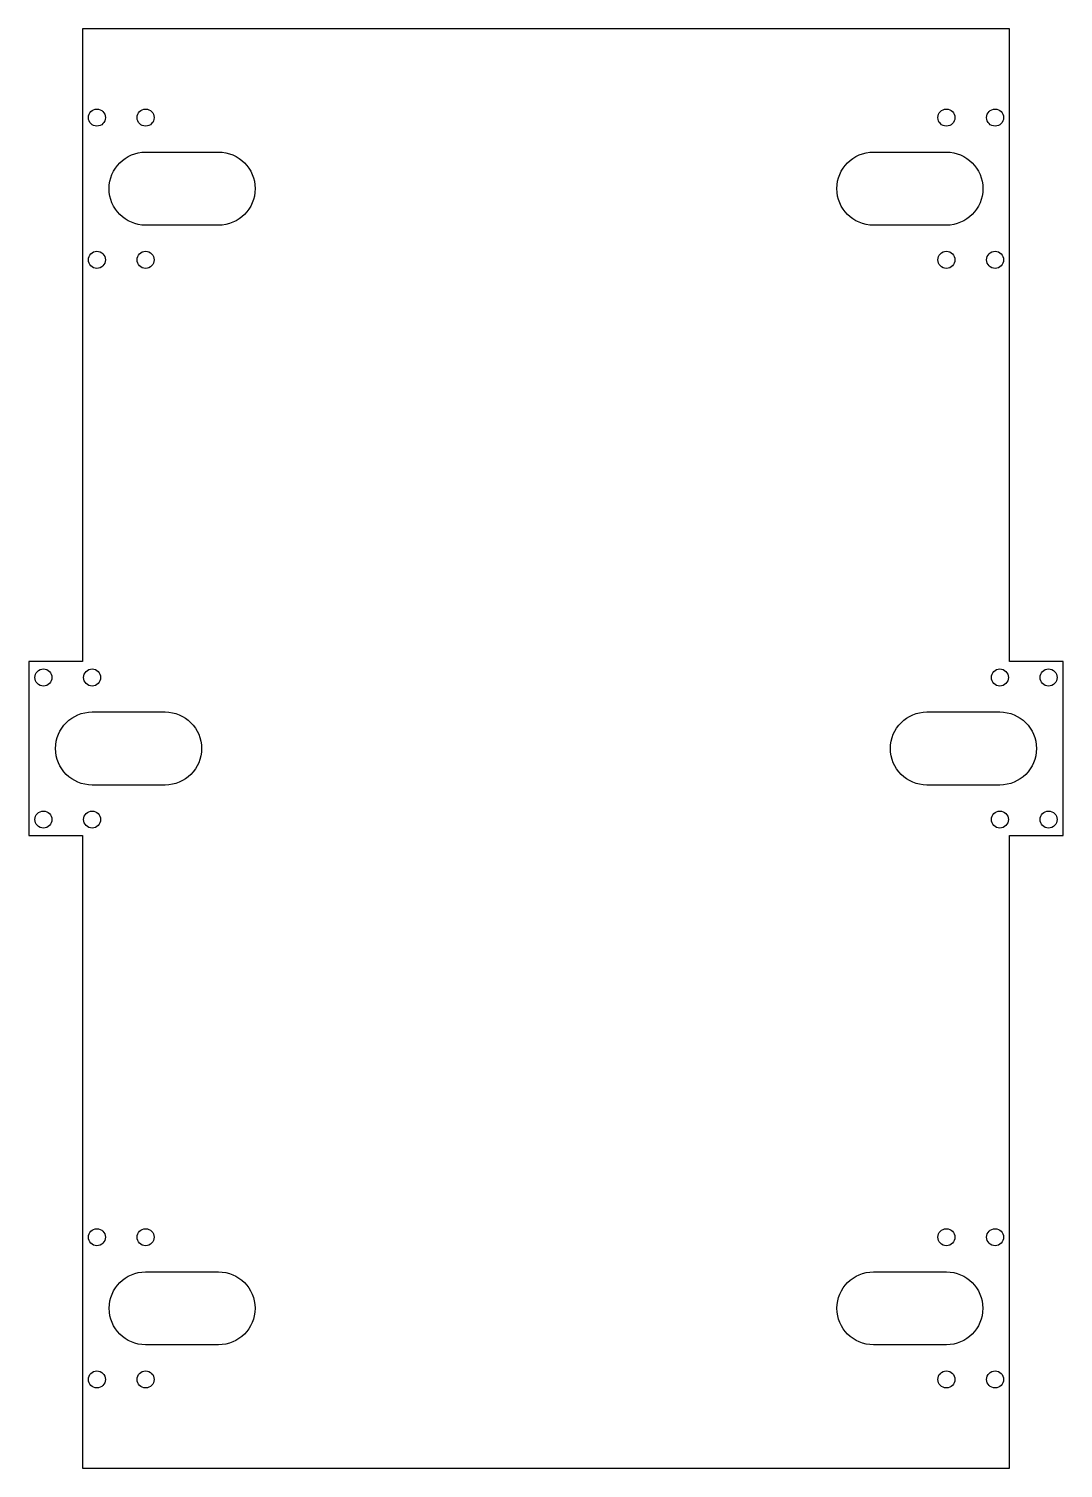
# Model space of a CAD drawing. Header units: inches. Extents: x -0.4 to 7.9, y -0.9 to 10.7.
import ezdxf

# ---------------------------------------------------------------- set-up
doc = ezdxf.new("R2010")
doc.units = ezdxf.units.IN
doc.header["$MEASUREMENT"] = 0

msp = doc.modelspace()

# ---------------------------------------------------------------- linework, layer by layer
msp.add_lwpolyline([(0, 10.717), (0, 5.598), (-0.433, 5.598), (-0.433, 4.193), (0, 4.193), (0, -0.925), (7.5, -0.925), (7.5, 4.193), (7.933, 4.193), (7.933, 5.598), (7.5, 5.598), (7.5, 10.717)], close=True)
for points in [[(1.102, 9.719, -1), (1.102, 9.128), (0.512, 9.128, -1), (0.512, 9.719)], [(6.398, 9.128, -1), (6.398, 9.719), (6.988, 9.719, -1), (6.988, 9.128)], [(0.669, 5.191, -1), (0.669, 4.6), (0.079, 4.6, -1), (0.079, 5.191)], [(6.831, 4.6, -1), (6.831, 5.191), (7.421, 5.191, -1), (7.421, 4.6)], [(0.512, 0.073, -1), (0.512, 0.663), (1.102, 0.663, -1), (1.102, 0.073)], [(6.398, 0.073, -1), (6.398, 0.663), (6.988, 0.663, -1), (6.988, 0.073)]]:
    msp.add_lwpolyline(points, format="xyb", close=True)
for centre in [(0.118, 9.998), (0.512, 9.998), (6.988, 9.998), (7.382, 9.998), (0.118, 8.848), (0.512, 8.848), (6.988, 8.848), (7.382, 8.848), (-0.315, 5.47), (0.079, 5.47), (7.421, 5.47), (7.815, 5.47), (-0.315, 4.321), (0.079, 4.321), (7.421, 4.321), (7.815, 4.321), (0.118, 0.943), (0.512, 0.943), (6.988, 0.943), (7.382, 0.943), (0.118, -0.207), (0.512, -0.207), (6.988, -0.207), (7.382, -0.207)]:
    msp.add_circle(centre, 0.0689)

doc.saveas('drawing.dxf')
